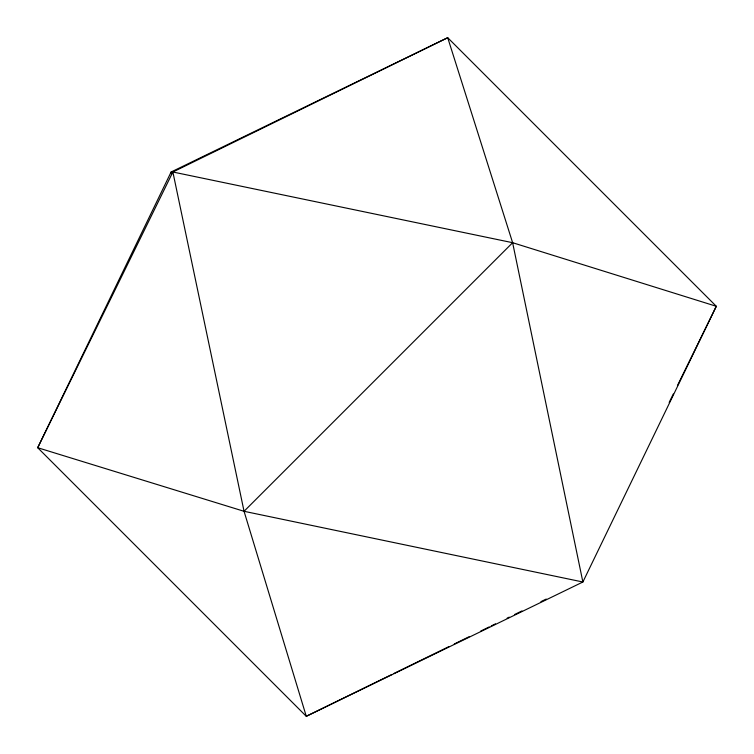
<?xml version="1.0" encoding="UTF-8"?>
<svg xmlns="http://www.w3.org/2000/svg" width="754" height="754" viewBox="0 0 754 754"><rect width="100%" height="100%" fill="white"/><g stroke="black" fill="none" stroke-linecap="round" stroke-linejoin="round"><path stroke-width="1.13" d="M677.46 385.52L716.3 306.284L512.626 242.703L172.873 171.997L37.7 447.716L306.284 716.3L582.88 582.003L716.3 306.284L447.716 37.7L171.12 171.997L37.7 447.716L244.051 511.297L582.88 582.003L512.626 242.703L447.716 37.7L172.873 171.997L171.12 171.997L171.592 174.297M669.166 402.419L673.313 393.965M391.91 674.462L306.284 716.3L244.051 511.297L512.626 242.703M394.022 673.426L448.988 646.574M454.276 643.991L469.073 636.753M480.703 631.079L489.158 626.942M491.278 625.914L495.501 623.841M507.131 618.167L509.242 617.13M514.53 614.548L521.928 610.929M540.957 601.635L546.245 599.053M172.873 171.997L244.051 511.297"/></g></svg>
